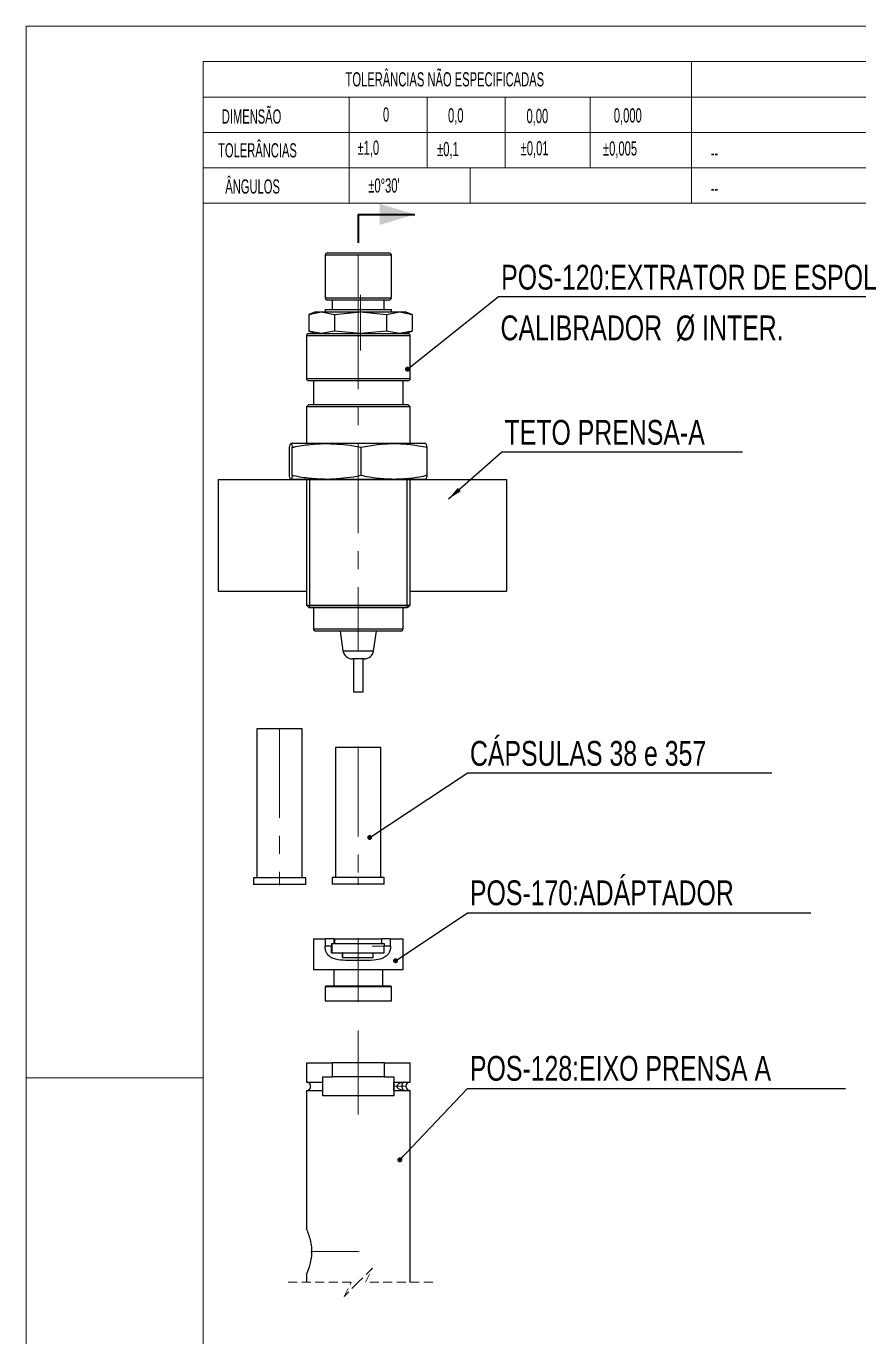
# Model space of a CAD drawing. Header units: millimetres. Extents: x 0 to 315, y 1 to 446.
# Drawn here: x 0 to 176.4, y 168.5 to 446 of the extents above; entities that cross this region are included whole.
import ezdxf

# ---------------------------------------------------------------- set-up
doc = ezdxf.new("R2010")
doc.units = ezdxf.units.MM
doc.header["$LTSCALE"] = 1.5
for name, pattern in [('CENTERX2', [20.32, 12.7, -2.54, 2.54, -2.54]), ('HIDDEN', [1.905, 1.27, -0.635]), ('PHANTOM', [12.7, 6.35, -1.27, 1.27, -1.27, 1.27, -1.27])]:
    doc.linetypes.add(name, pattern=pattern)
doc.layers.add('COTAS', color=7, linetype='Continuous')
doc.styles.add('SLDTEXTSTYLE1', font='TXT', dxfattribs={"width": 0.75})
doc.styles.add('SLDTEXTSTYLE2', font='TXT', dxfattribs={"width": 0.589474})
doc.dimstyles.new('SLDDIMSTYLE0', dxfattribs={"dimtxt": 0.18, "dimasz": 1.05, "dimexe": 0, "dimexo": 0.0625, "dimgap": 0, "dimtad": 0, "dimtih": 1, "dimtoh": 1, "dimdec": 0, "dimrnd": 1e-09, "dimzin": 0, "dimdsep": 46, "dimtxsty": 'Standard', "dimblk1": 'DOT', "dimblk2": 'DOT', "dimsah": 1, "dimcen": 0.09, "dimadec": 0, "dimazin": 0, "dimtfac": 1.05, "dimtdec": 0, "dimtofl": 0, "dimtmove": 0, "dimatfit": 3, "dimldrblk": 'DOT', "dimfxl": 0, "dimfrac": 2, "dimtolj": 1, "dimtzin": 0, "dimarcsym": 0})
doc.dimstyles.new('SLDDIMSTYLE1', dxfattribs={"dimtxt": 0.18, "dimasz": 3, "dimexe": 0, "dimexo": 0.0625, "dimgap": 0, "dimtad": 0, "dimtih": 1, "dimtoh": 1, "dimdec": 0, "dimrnd": 1e-09, "dimzin": 0, "dimdsep": 46, "dimtxsty": 'Standard', "dimsah": 1, "dimcen": 0.09, "dimadec": 0, "dimazin": 0, "dimtfac": 3, "dimtdec": 0, "dimtofl": 0, "dimtmove": 0, "dimatfit": 3, "dimfxl": 0, "dimfrac": 2, "dimtolj": 1, "dimtzin": 0, "dimarcsym": 0})

# ---------------------------------------------------------------- blocks, each defined once
blk = doc.blocks.new('Bloco2')
at = {"color": 7, "linetype": 'Continuous', "lineweight": 18}
for p, q in [((315.06, 445.59), (0.06, 445.59)), ((0.06, 445.59), (0.06, 0.09)), ((307.56, 438.09), (37.56, 438.09)), ((37.56, 438.09), (37.56, 7.59)), ((0.06, 222.84), (37.56, 222.84))]:
    blk.add_line(p, q, dxfattribs=at)
blk = doc.blocks.new('SW_BROKEN_VIEW_0')
at = {"color": 0, "linetype": 'Continuous'}
for p, q in [((-19.4, 27.09), (-19.4, 3.45)), ((-19.4, 27.09), (41.67, 27.09)), ((-0.2, 27.09), (20.64, 27.09)), ((0, 0), (0, 27.09)), ((20.64, 0), (20.64, 27.09)), ((41.67, 27.09), (41.67, 3.45)), ((-19.4, 3.45), (-0.7, 3.45)), ((21.24, 3.45), (41.67, 3.45)), ((-0.2, 0), (20.64, 0))]:
    blk.add_line(p, q, dxfattribs=at)
blk = doc.blocks.new('SW_NOTE_0_2')
at = {"layer": 'COTAS', "color": 0}
blk.add_line((96.7, 0), (0, 0), dxfattribs=at)
at = {"layer": 'COTAS', "color": 0, "insert": (0.66, 6.78), "char_height": 5.25, "attachment_point": 1, "style": 'SLDTEXTSTYLE1'}
blk.add_mtext('POS-120:EXTRATOR DE ESPOL', dxfattribs=at)
blk = doc.blocks.new('_Dot')
at = {"color": 0, "linetype": 'ByBlock', "lineweight": -2}
blk.add_line((-0.5, 0), (-1, 0), dxfattribs=at)
at = {"color": 0, "linetype": 'ByBlock', "const_width": 0.5}
blk.add_lwpolyline([(-0.25, 0, 1), (0.25, 0, 1)], format="xyb", close=True, dxfattribs=at)
blk = doc.blocks.new('SW_NOTE_0_3')
at = {"layer": 'COTAS', "color": 0}
blk.add_line((51.04, 0), (0, 0), dxfattribs=at)
at = {"layer": 'COTAS', "color": 0, "insert": (0.61, 6.84), "char_height": 5.25, "attachment_point": 1, "style": 'SLDTEXTSTYLE1'}
blk.add_mtext('TETO PRENSA-A', dxfattribs=at)
blk = doc.blocks.new('SW_NOTE_0_4')
at = {"layer": 'COTAS', "color": 0}
blk.add_line((64.54, 0), (0, 0), dxfattribs=at)
at = {"layer": 'COTAS', "color": 0, "insert": (0.6, 6.83), "char_height": 5.25, "attachment_point": 1, "style": 'SLDTEXTSTYLE1'}
blk.add_mtext('CÁPSULAS 38 e 357', dxfattribs=at)
blk = doc.blocks.new('SW_NOTE_0_5')
at = {"layer": 'COTAS', "color": 0}
blk.add_line((72.82, 0), (0, 0), dxfattribs=at)
at = {"layer": 'COTAS', "color": 0, "insert": (0.6, 6.95), "char_height": 5.25, "attachment_point": 1, "style": 'SLDTEXTSTYLE1'}
blk.add_mtext('POS-170:ADÁPTADOR', dxfattribs=at)
blk = doc.blocks.new('SW_NOTE_0_6')
at = {"layer": 'COTAS', "color": 0}
blk.add_line((80.15, 0), (0, 0), dxfattribs=at)
at = {"layer": 'COTAS', "color": 0, "insert": (0.6, 6.94), "char_height": 5.25, "attachment_point": 1, "style": 'SLDTEXTSTYLE1'}
blk.add_mtext('POS-128:EIXO PRENSA A', dxfattribs=at)

msp = doc.modelspace()

# ---------------------------------------------------------------- linework, layer by layer
at = {"color": 7, "linetype": 'Continuous', "lineweight": 18}
for p, q in [((307.51, 438.53), (37.51, 438.53)), ((37.51, 408.53), (37.51, 438.53)), ((140.93, 408.53), (140.93, 438.53)), ((37.51, 431.03), (140.93, 431.03)), ((68.46, 408.53), (68.46, 431.03)), ((84.96, 416.03), (84.96, 431.03)), ((101.46, 416.03), (101.46, 431.03)), ((119.46, 416.03), (119.46, 431.03)), ((140.93, 431.03), (307.51, 431.03)), ((37.51, 423.53), (140.93, 423.53)), ((140.93, 423.53), (307.51, 423.53)), ((37.51, 416.03), (140.93, 416.03)), ((94.05, 416.03), (94.05, 408.53)), ((140.93, 416.03), (307.51, 416.03)), ((37.51, 408.53), (140.93, 408.53)), ((140.93, 408.53), (307.51, 408.53))]:
    msp.add_line(p, q, dxfattribs=at)
at = {"color": 7, "linetype": 'PHANTOM', "lineweight": 35}
msp.add_line((70.36, 406.18), (70.36, 400.18), dxfattribs=at)
at = {"color": 7, "linetype": 'Continuous', "lineweight": 35}
msp.add_line((70.36, 406.18), (82.36, 406.18), dxfattribs=at)
at = {"color": 7, "linetype": 'Continuous', "lineweight": 25}
for p, q in [((63.36, 397.53), (63.36, 388.53)), ((63.86, 398.03), (64.68, 398.03)), ((64.68, 398.03), (76.86, 398.03)), ((77.36, 388.53), (77.36, 397.53)), ((63.36, 386.03), (63.36, 385.53)), ((63.36, 386.03), (64.24, 386.03)), ((76.86, 388.03), (63.86, 388.03)), ((64.24, 386.03), (77.36, 386.03)), ((64.86, 388.03), (64.86, 386.03)), ((75.86, 386.03), (75.86, 388.03)), ((77.36, 385.53), (77.36, 386.03)), ((61.32, 385.53), (59.85, 385)), ((59.85, 385), (62.6, 385.53)), ((59.85, 385), (59.85, 381.47)), ((61.32, 385.53), (62.6, 385.53)), ((62.6, 385.53), (70.84, 385.53)), ((62.6, 385.53), (65.35, 385)), ((65.35, 385), (70.84, 385.53)), ((65.35, 385), (65.35, 381.47)), ((70.84, 385.53), (76.32, 385)), ((70.84, 385.53), (79.06, 385.53)), ((76.32, 385), (79.06, 385.53)), ((76.32, 385), (76.32, 381.47)), ((79.06, 385.53), (81.79, 385)), ((79.06, 385.53), (80.32, 385.53)), ((81.79, 385), (80.32, 385.53)), ((81.79, 385), (81.79, 381.47)), ((59.36, 380.43), (59.36, 371.43)), ((59.85, 381.47), (61.32, 380.93)), ((62.6, 380.93), (59.85, 381.47)), ((59.86, 380.93), (70.36, 380.93)), ((65.35, 381.47), (62.6, 380.93)), ((70.84, 380.93), (65.35, 381.47)), ((70.36, 380.93), (80.86, 380.93)), ((76.32, 381.47), (70.84, 380.93)), ((79.06, 380.93), (76.32, 381.47)), ((81.79, 381.47), (79.06, 380.93)), ((80.32, 380.93), (81.79, 381.47)), ((81.36, 371.43), (81.36, 380.43)), ((80.86, 370.93), (59.86, 370.93)), ((60.86, 370.93), (60.86, 365.93)), ((79.86, 365.93), (79.86, 370.93)), ((59.86, 365.93), (59.36, 365.43)), ((59.36, 365.43), (59.36, 357.65)), ((70.36, 365.43), (59.36, 365.43)), ((59.86, 365.93), (70.36, 365.93)), ((70.36, 365.93), (80.86, 365.93)), ((81.36, 365.43), (70.36, 365.43)), ((81.36, 365.43), (80.86, 365.93)), ((81.36, 357.65), (81.36, 365.43)), ((55.77, 350.86), (55.77, 356.85)), ((63.66, 357.65), (56.07, 357.65)), ((56.37, 350.86), (56.37, 356.85)), ((77.96, 357.65), (63.66, 357.65)), ((70.96, 350.86), (70.96, 356.85)), ((84.65, 357.65), (77.96, 357.65)), ((84.95, 350.86), (84.95, 356.85)), ((63.66, 350.05), (56.07, 350.05)), ((59.36, 350.05), (59.36, 323.43)), ((77.96, 350.05), (63.66, 350.05)), ((84.65, 350.05), (77.96, 350.05)), ((81.36, 323.43), (81.36, 350.05)), ((59.36, 323.43), (59.86, 322.93)), ((59.36, 323.43), (81.36, 323.43)), ((80.86, 322.93), (59.86, 322.93)), ((60.86, 322.93), (60.86, 318.43)), ((79.86, 318.43), (79.86, 322.93)), ((80.86, 322.93), (81.36, 323.43)), ((79.36, 317.93), (61.36, 317.93)), ((66.54, 317.93), (67.12, 313.75)), ((73.6, 313.75), (74.19, 317.93)), ((71.62, 312.03), (69.1, 312.03)), ((69.36, 312.03), (69.36, 305.03)), ((71.36, 305.03), (71.36, 312.03)), ((69.36, 305.03), (69.49, 305.03)), ((69.49, 305.03), (71.36, 305.03)), ((48.9, 297.24), (48.9, 265.64)), ((53.7, 297.24), (48.9, 297.24)), ((58.5, 297.24), (53.7, 297.24)), ((58.5, 265.64), (58.5, 297.24)), ((65.56, 293.3), (65.56, 265.7)), ((72.55, 293.3), (65.56, 293.3)), ((75.16, 293.3), (72.55, 293.3)), ((75.16, 265.7), (75.16, 293.3)), ((48.15, 265.64), (48.15, 264.24)), ((53.7, 265.64), (48.15, 265.64)), ((53.7, 264.24), (48.15, 264.24)), ((59.25, 265.64), (53.7, 265.64)), ((59.25, 264.24), (53.7, 264.24)), ((59.25, 264.24), (59.25, 265.64)), ((64.86, 265.7), (64.86, 264.3)), ((72.87, 265.7), (64.86, 265.7)), ((72.87, 264.3), (64.86, 264.3)), ((75.86, 265.7), (72.87, 265.7)), ((75.86, 264.3), (72.87, 264.3)), ((75.86, 264.3), (75.86, 265.7)), ((60.96, 252.76), (60.86, 252.66)), ((60.86, 252.66), (60.86, 246.16)), ((63.33, 252.66), (60.86, 252.66)), ((60.96, 252.76), (63.47, 252.76)), ((63.33, 252.66), (63.47, 252.76)), ((63.33, 252.66), (63.33, 251.16)), ((65.16, 252.76), (63.47, 252.76)), ((65.16, 252.76), (65.26, 252.66)), ((65.16, 252.76), (65.26, 252.76)), ((65.36, 252.66), (65.26, 252.76)), ((65.26, 252.76), (75.36, 252.76)), ((65.36, 252.66), (65.26, 252.66)), ((65.26, 251.76), (65.26, 252.66)), ((65.36, 251.76), (65.36, 252.66)), ((75.26, 252.66), (65.36, 252.66)), ((75.26, 252.66), (75.36, 252.76)), ((75.26, 252.66), (75.26, 251.76)), ((77.05, 252.76), (75.36, 252.76)), ((77.05, 252.76), (77.19, 252.66)), ((77.05, 252.76), (79.76, 252.76)), ((77.19, 251.16), (77.19, 252.66)), ((79.86, 252.66), (77.19, 252.66)), ((79.86, 252.66), (79.76, 252.76)), ((79.86, 246.16), (79.86, 252.66)), ((64.66, 251.16), (63.33, 251.16)), ((64.66, 251.76), (64.66, 251.16)), ((64.66, 251.76), (65.26, 251.76)), ((64.76, 251.76), (64.76, 249.76)), ((65.36, 251.76), (65.26, 251.76)), ((65.36, 251.76), (75.26, 251.76)), ((75.26, 251.76), (75.86, 251.76)), ((75.86, 251.76), (75.86, 251.16)), ((77.19, 251.16), (75.86, 251.16)), ((64.66, 249.76), (67, 249.76)), ((66.99, 248.76), (73.49, 248.76)), ((67.11, 249.76), (67, 249.76)), ((67.11, 248.76), (67.11, 249.76)), ((67.11, 249.76), (73.5, 249.76)), ((73.5, 249.76), (75.85, 249.76)), ((70.21, 246.16), (60.86, 246.16)), ((65.16, 246.16), (65.16, 242.76)), ((79.86, 246.16), (70.21, 246.16)), ((75.56, 242.76), (75.56, 246.16)), ((63.56, 242.76), (63.36, 242.56)), ((63.36, 242.56), (63.36, 239.56)), ((70.25, 242.56), (63.36, 242.56)), ((63.56, 242.76), (70.26, 242.76)), ((77.36, 242.56), (70.25, 242.56)), ((70.26, 242.76), (77.16, 242.76)), ((77.36, 242.56), (77.16, 242.76)), ((77.36, 239.56), (77.36, 242.56)), ((70.25, 239.56), (63.36, 239.56)), ((77.36, 239.56), (70.25, 239.56)), ((59.36, 226.51), (59.36, 222.41)), ((59.36, 226.51), (64.87, 226.51)), ((64.87, 223.51), (64.87, 226.51)), ((75.86, 226.51), (64.87, 226.51)), ((75.86, 226.51), (75.86, 223.51)), ((75.87, 226.51), (75.86, 226.51)), ((75.87, 226.51), (75.87, 223.51)), ((75.87, 226.51), (81.36, 226.51)), ((81.36, 222.41), (81.36, 226.51)), ((59.36, 222.41), (62.87, 222.41)), ((62.87, 222.41), (62.87, 223.51)), ((62.87, 223.51), (64.87, 223.51)), ((75.86, 223.51), (64.87, 223.51)), ((75.87, 223.51), (75.86, 223.51)), ((75.87, 223.51), (77.87, 223.51)), ((77.86, 223.51), (77.86, 219.51)), ((77.87, 223.51), (77.87, 222.41)), ((77.87, 222.41), (80.17, 222.41)), ((80.17, 222.41), (81.36, 222.41)), ((59.36, 220.61), (59.36, 191.27)), ((59.36, 220.61), (62.87, 220.61)), ((62.87, 219.51), (62.87, 220.61)), ((77.87, 219.51), (62.87, 219.51)), ((77.87, 220.61), (77.87, 219.51)), ((77.87, 220.61), (80.17, 220.61)), ((80.17, 220.61), (80.3, 220.61)), ((80.3, 220.61), (81.36, 220.61)), ((81.36, 180), (81.36, 220.61)), ((59.36, 181.78), (59.36, 180))]:
    msp.add_line(p, q, dxfattribs=at)
at = {"color": 8, "linetype": 'Continuous', "lineweight": 25}
for p, q in [((64.24, 397.53), (63.36, 397.53)), ((77.36, 397.53), (64.24, 397.53)), ((63.36, 388.53), (77.36, 388.53)), ((70.36, 380.43), (59.36, 380.43)), ((81.36, 380.43), (70.36, 380.43)), ((59.36, 371.43), (81.36, 371.43)), ((60.86, 318.43), (79.86, 318.43)), ((67.12, 313.75), (73.6, 313.75))]:
    msp.add_line(p, q, dxfattribs=at)
at = {"color": 7, "linetype": 'HIDDEN', "lineweight": 18}
for p, q in [((73.36, 183), (70.36, 180)), ((71.86, 180), (73.36, 183)), ((68.86, 180), (54.6, 180)), ((70.36, 180), (67.36, 177)), ((67.36, 177), (68.86, 180)), ((86.12, 180), (71.86, 180))]:
    msp.add_line(p, q, dxfattribs=at)
at = {"color": 7, "linetype": 'Continuous', "lineweight": 25, "flags": 128}
msp.add_lwpolyline([(77.87, 221.86), (77.87, 221.51), (77.87, 221.17), (77.87, 220.88), (77.87, 220.68), (77.87, 220.61), (77.87, 220.68), (77.87, 220.88), (77.87, 221.17), (77.87, 221.51), (77.87, 221.86), (77.87, 222.15), (77.87, 222.35), (77.87, 222.41), (77.87, 222.35), (77.87, 222.15), (77.87, 221.86)], dxfattribs=at)
at = {"color": 7, "linetype": 'Continuous', "lineweight": 25}
for centre, radius, start, end in [((63.86, 397.53), 0.5, 90.0004, 180.0006), ((76.86, 397.53), 0.5, 359.9994, 89.9996), ((63.86, 388.53), 0.5, 179.9994, 269.9996), ((76.86, 388.53), 0.5, 270.0004, 0.0006), ((59.86, 380.43), 0.5, 90.0004, 179.9988), ((80.86, 380.43), 0.5, 0.0012, 89.9996), ((59.86, 371.43), 0.5, 179.9982, 270.0025), ((80.86, 371.43), 0.5, 269.9975, 0.0018), ((61.36, 318.43), 0.5, 180.0003, 269.9996), ((79.36, 318.43), 0.5, 270.0004, 359.9997), ((69.1, 314.03), 2, 187.9696, 270.0001), ((71.62, 314.03), 2, 269.9999, 352.0304), ((-106.46, 251.13), 171.12, 359.5421, 0.0109), ((-95.22, 251.13), 171.08, 359.5421, 0.0109), ((-15.05, 250.36), 82.06, 358.8808, 359.5791), ((-8.55, 250.36), 82.06, 358.8808, 359.5791), ((59.36, 221.51), 0.9, 269.9999, 90.0001), ((81.36, 221.51), 0.9, 90, 270)]:
    msp.add_arc(centre, radius, start, end, dxfattribs=at)
for points, knots in [([(55.77, 356.85), (55.8, 357.06), (55.84, 357.35), (56.02, 357.58), (56.07, 357.65)], [0, 0, 0, 0, 0.6977129, 1, 1, 1, 1]), ([(56.07, 357.65), (56.13, 357.58), (56.31, 357.35), (56.34, 357.06), (56.37, 356.85)], [0, 0, 0, 0, 0.298201, 1, 1, 1, 1]), ([(56.37, 356.85), (56.47, 356.87), (57.72, 357.12), (60.14, 357.53), (62.49, 357.61), (63.66, 357.65)], [0, 0, 0, 0, 0.041726, 0.519706, 1, 1, 1, 1]), ([(63.66, 357.65), (65.56, 357.56), (68.01, 357.44), (70.41, 356.96), (70.96, 356.85)], [0, 0, 0, 0, 0.772227, 1, 1, 1, 1]), ([(70.96, 356.85), (72.11, 357.08), (74.42, 357.53), (76.78, 357.61), (77.96, 357.65)], [0, 0, 0, 0, 0.498973, 1, 1, 1, 1]), ([(77.96, 357.65), (79.12, 357.61), (81.48, 357.53), (83.79, 357.08), (84.95, 356.85)], [0, 0, 0, 0, 0.496923, 1, 1, 1, 1]), ([(84.95, 356.85), (84.93, 357.06), (84.89, 357.35), (84.71, 357.58), (84.65, 357.65)], [0, 0, 0, 0, 0.697713, 1, 1, 1, 1]), ([(56.07, 350.05), (56.02, 350.12), (55.84, 350.35), (55.8, 350.65), (55.77, 350.86)], [0, 0, 0, 0, 0.2982059, 1, 1, 1, 1]), ([(56.37, 350.86), (56.34, 350.65), (56.31, 350.36), (56.13, 350.12), (56.07, 350.05)], [0, 0, 0, 0, 0.697707, 1, 1, 1, 1]), ([(63.66, 350.05), (62.5, 350.09), (60.15, 350.17), (57.73, 350.58), (56.47, 350.84), (56.37, 350.86)], [0, 0, 0, 0, 0.4766, 0.958274, 1, 1, 1, 1]), ([(70.96, 350.86), (70.41, 350.75), (68.01, 350.27), (65.56, 350.15), (63.66, 350.05)], [0, 0, 0, 0, 0.227773, 1, 1, 1, 1]), ([(77.96, 350.05), (76.79, 350.09), (74.43, 350.17), (72.12, 350.63), (70.96, 350.86)], [0, 0, 0, 0, 0.496923, 1, 1, 1, 1]), ([(84.95, 350.86), (83.8, 350.63), (81.49, 350.18), (79.13, 350.09), (77.96, 350.05)], [0, 0, 0, 0, 0.498973, 1, 1, 1, 1]), ([(84.65, 350.05), (84.71, 350.12), (84.89, 350.35), (84.93, 350.65), (84.95, 350.86)], [0, 0, 0, 0, 0.2982059, 1, 1, 1, 1]), ([(77.19, 251.16), (77.17, 250.9), (77.13, 250.4), (76.84, 249.7), (76.31, 249.03), (75.23, 248.42), (73.28, 248.14), (70.69, 248.17), (67.99, 248.14), (65.87, 248.27), (64.54, 248.76), (63.83, 249.42), (63.45, 250.17), (63.34, 250.77), (63.33, 251.1), (63.33, 251.16)], [0, 0, 0, 0, 0.045578, 0.088619, 0.130686, 0.194608, 0.299144, 0.472542, 0.65146, 0.774522, 0.843105, 0.895589, 0.940881, 0.989905, 1, 1, 1, 1]), ([(62.87, 220.61), (62.87, 220.61), (62.87, 220.64), (62.88, 220.74), (62.87, 220.91), (62.87, 221.12), (62.87, 221.34), (62.87, 221.56), (62.87, 221.78), (62.87, 221.99), (62.87, 222.2), (62.87, 222.34), (62.87, 222.41), (62.87, 222.41)], [0, 0, 0, 0, 0.0000565, 0.0477579, 0.1611514, 0.2815729, 0.3994571, 0.5316058, 0.6425609, 0.7654276, 0.8915365, 0.9855237, 1, 1, 1, 1]), ([(77.87, 222.41), (77.87, 222.41), (77.87, 222.35), (77.87, 222.23), (77.87, 222.03), (77.87, 221.82), (77.87, 221.6), (77.87, 221.4), (77.87, 221.18), (77.87, 220.97), (77.87, 220.78), (77.87, 220.66), (77.87, 220.62), (77.87, 220.61)], [0, 0, 0, 0, 0.007049, 0.094112, 0.212214, 0.332993, 0.448559, 0.57087, 0.676767, 0.801908, 0.924455, 0.997131, 1, 1, 1, 1]), ([(80.17, 220.61), (80.16, 220.61), (79.9, 220.61), (79.51, 220.68), (79.04, 220.88), (78.78, 221.06), (78.63, 221.26), (78.57, 221.42), (78.56, 221.57), (78.61, 221.73), (78.74, 221.92), (79.05, 222.17), (79.55, 222.36), (79.96, 222.41), (80.16, 222.41), (80.17, 222.41)], [0, 0, 0, 0, 0.001366, 0.199353, 0.292436, 0.38906, 0.433417, 0.479563, 0.514913, 0.549872, 0.601018, 0.686183, 0.848208, 0.998634, 1, 1, 1, 1]), ([(80.17, 222.41), (80.17, 222.41), (80.08, 222.41), (79.9, 222.34), (79.74, 222.12), (79.63, 221.86), (79.59, 221.59), (79.6, 221.33), (79.66, 221.09), (79.76, 220.88), (79.9, 220.71), (80.05, 220.63), (80.14, 220.61), (80.17, 220.61), (80.17, 220.61)], [0, 0, 0, 0, 0.001435, 0.110539, 0.234881, 0.345327, 0.470068, 0.583805, 0.687128, 0.78519, 0.879125, 0.968513, 0.998565, 1, 1, 1, 1]), ([(59.38, 191.27), (59.38, 191.28), (59.32, 191.42), (59.66, 190.62), (59.81, 190.19), (60.24, 188.86), (60.46, 187.47), (60.49, 185.91), (60.32, 184.56), (59.93, 183.2), (59.78, 182.71), (59.32, 181.59), (59.39, 181.77), (59.39, 181.78)], [0, 0, 0, 0, 0.0037281, 0.040376, 0.1225155, 0.2492006, 0.4084662, 0.5670379, 0.7083758, 0.8372494, 0.9429567, 0.9981207, 1, 1, 1, 1])]:
    msp.add_open_spline(points, degree=3, knots=knots, dxfattribs=at)
at = {"color": 7, "linetype": 'Continuous', "lineweight": 35}
msp.add_solid([(82.36, 406.18), (74.86, 408.43), (74.86, 403.93)], dxfattribs=at)
at = {"layer": 'COTAS', "linetype": 'CENTERX2', "lineweight": 18}
for p, q in [((70.36, 388.38), (70.36, 397.68)), ((70.82, 389.13), (70.82, 377.34)), ((70.36, 388.18), (70.36, 313.6)), ((53.7, 297.39), (53.7, 265.64)), ((70.36, 293.45), (70.36, 265.7)), ((53.7, 265.64), (53.7, 264.09)), ((70.36, 265.7), (70.36, 264.15)), ((70.36, 252.91), (70.36, 239.41)), ((75.96, 251.16), (73.31, 251.16)), ((70.36, 215.52), (70.36, 233.35)), ((80.32, 221.51), (77.72, 221.51)), ((70.51, 186.51), (60.31, 186.51))]:
    msp.add_line(p, q, dxfattribs=at)

# ---------------------------------------------------------------- block references
at = {"color": 7, "linetype": 'Continuous'}
msp.add_blockref('SW_BROKEN_VIEW_0', (60.06, 322.93), dxfattribs=at)
at = {"layer": 'COTAS'}
for name, p in [('Bloco2', (-0.05, 0.44)), ('SW_NOTE_0_2', (99.96, 388.72)), ('SW_NOTE_0_3', (100.73, 355.79)), ('SW_NOTE_0_4', (93.41, 287.82)), ('SW_NOTE_0_5', (93.41, 258.17)), ('SW_NOTE_0_6', (93.41, 221))]:
    msp.add_blockref(name, p, dxfattribs=at)

# ---------------------------------------------------------------- texts
at = {"color": 7, "linetype": 'Continuous', "lineweight": 0, "char_height": 3, "style": 'SLDTEXTSTYLE2'}
for s, insert, attachment_point in [('TOLERÂNCIAS NÃO ESPECIFICADAS', (88.69, 436.28), 2), ('DIMENSÃO', (41.44, 428.41), 1), ('0', (75.59, 428.84), 1), ('0,0', (89.37, 428.65), 1), ('0,00', (105.99, 428.52), 1), ('0,000', (124.49, 428.65), 1), ('TOLERÂNCIAS', (40.66, 421.25), 1), ('±1,0', (70.19, 421.8), 1), ('±0,1', (87.05, 421.51), 1), ('±0,01', (104.76, 421.69), 1), ('±0,005', (122.2, 421.64), 1), ('--', (145.04, 420.73), 1), ('ÂNGULOS', (42.19, 413.59), 1), ("±0°30'", (72.48, 413.79), 1), ('--', (145.04, 413.23), 1)]:
    msp.add_mtext(s, dxfattribs=dict(at, insert=insert, attachment_point=attachment_point))
at = {"layer": 'COTAS', "insert": (100.48, 384.77), "char_height": 5.25, "attachment_point": 1, "style": 'SLDTEXTSTYLE1'}
msp.add_mtext('CALIBRADOR  Ø INTER.', dxfattribs=at)

# ---------------------------------------------------------------- leaders
at = {"layer": 'COTAS'}
for points, dimstyle in [([(80.78, 373.4), (99.96, 388.72)], 'SLDDIMSTYLE0'), ([(89.5, 345.92), (100.73, 355.79)], 'SLDDIMSTYLE1'), ([(72.77, 274.21), (93.41, 287.82)], 'SLDDIMSTYLE0'), ([(78.25, 248.1), (93.41, 258.17)], 'SLDDIMSTYLE0'), ([(79.16, 205.94), (93.41, 221)], 'SLDDIMSTYLE0')]:
    msp.add_leader(points, dimstyle=dimstyle, dxfattribs=at)

doc.saveas('drawing.dxf')
